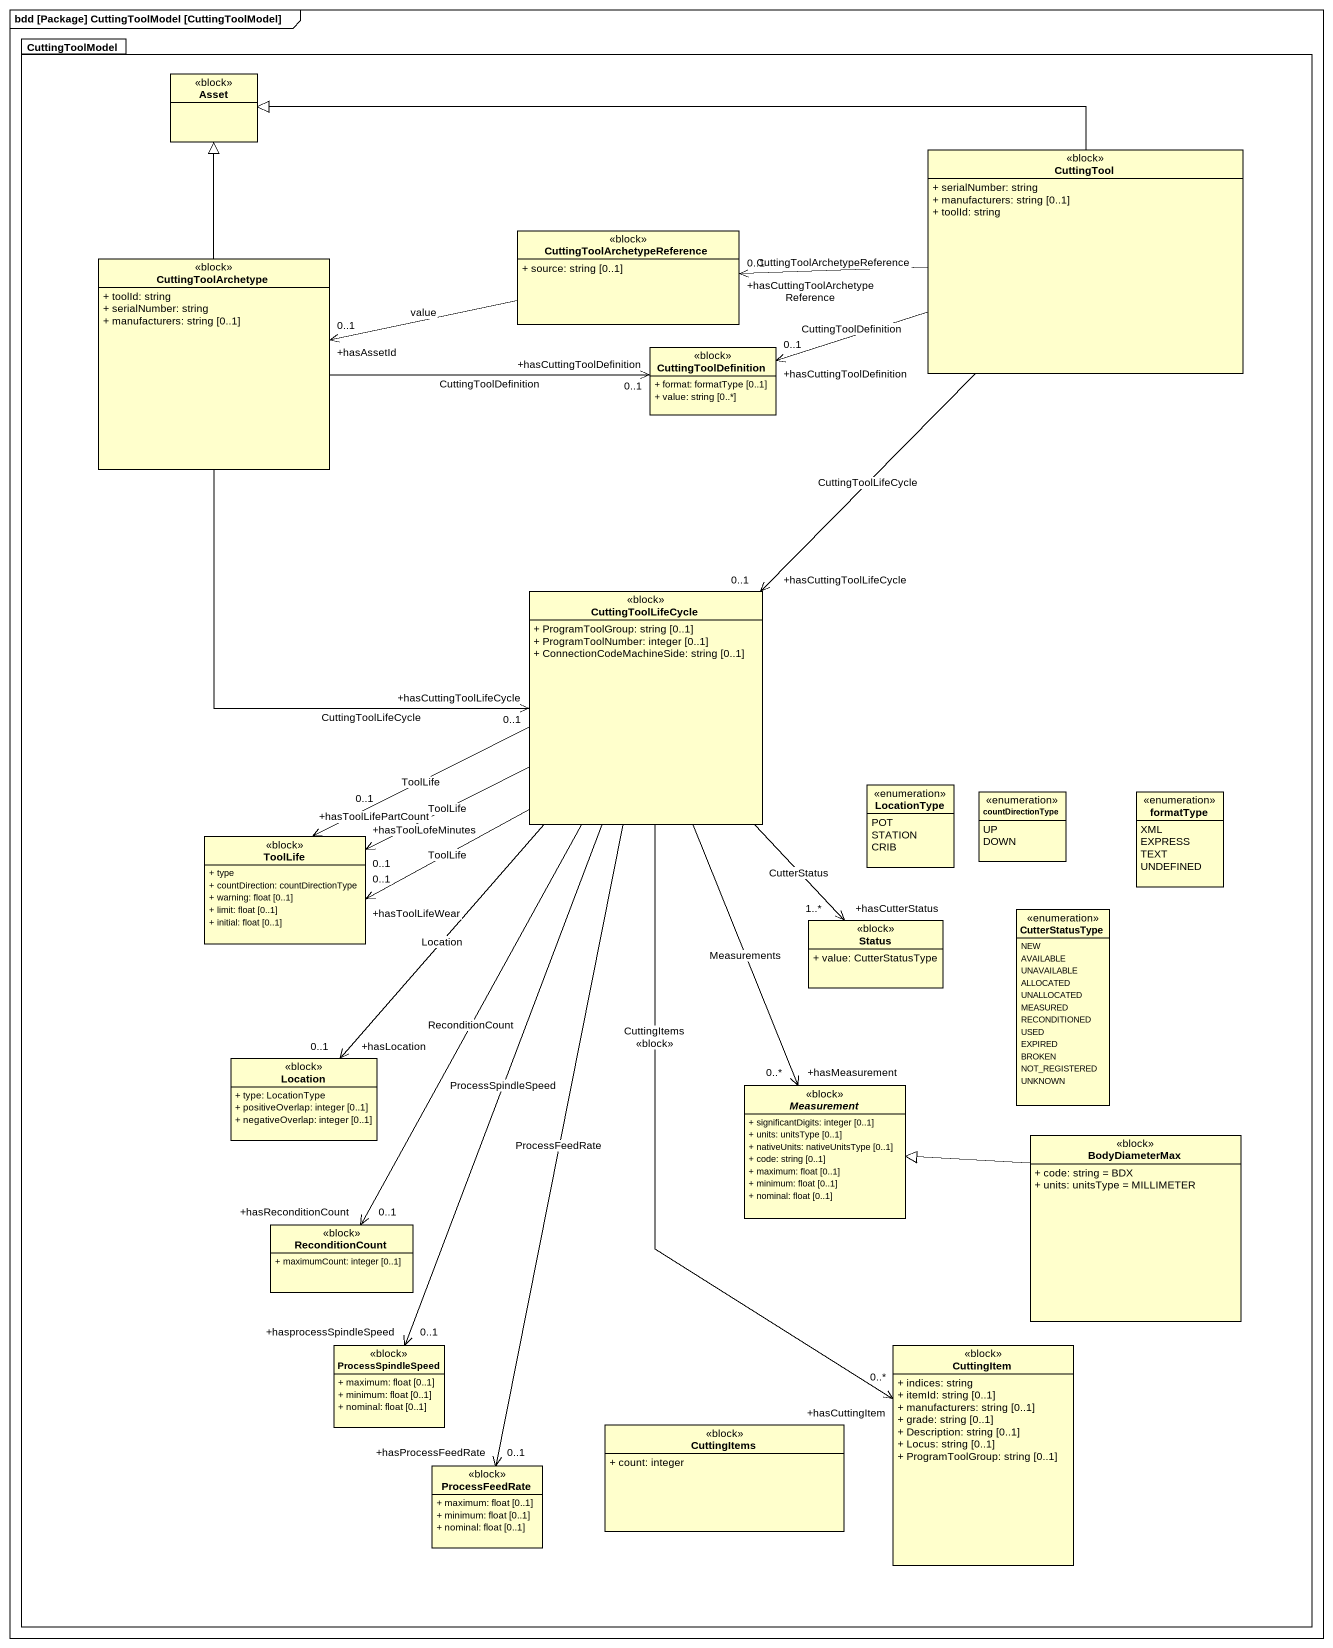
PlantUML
@startuml
mainframe bdd [Package] CuttingToolModel [CuttingToolModel]
hide circle
hide empty members
skinparam classAttributeIconSize 0
package CuttingToolModel {
  class Asset <<block>>
  class CuttingTool <<block>> {
    + serialNumber: string
    + manufacturers: string [0..1]
    + toolId: string
  }
  class CuttingToolArchetype <<block>> {
    + toolId: string
    + serialNumber: string
    + manufacturers: string [0..1]
  }
  class "CuttingToolArchetypeReference" as CuttingToolArchetypeReferenc <<block>> {
    + source: string [0..1]
  }
  class CuttingToolDefinition <<block>> {
    + format: formatType [0..1]
    + value: string [0..*]
  }
  class CuttingToolLifeCycle <<block>> {
    + ProgramToolGroup: string [0..1]
    + ProgramToolNumber: integer [0..1]
    + ConnectionCodeMachineSide: string [0..1]
  }
  enum LocationType {
    POT
    STATION
    CRIB
  }
  enum countDirectionType {
    UP
    DOWN
  }
  enum formatType {
    XML
    EXPRESS
    TEXT
    UNDEFINED
  }
  class ToolLife <<block>> {
    + type
    + countDirection: countDirectionType
    + warning: float [0..1]
    + limit: float [0..1]
    + initial: float [0..1]
  }
  class Status <<block>> {
    + value: CutterStatusType
  }
  enum CutterStatusType {
    NEW
    AVAILABLE
    UNAVAILABLE
    ALLOCATED
    UNALLOCATED
    MEASURED
    RECONDITIONED
    USED
    EXPIRED
    BROKEN
    NOT_REGISTERED
    UNKNOWN
  }
  class Location <<block>> {
    + type: LocationType
    + positiveOverlap: integer [0..1]
    + negativeOverlap: integer [0..1]
  }
  abstract class Measurement <<block>> {
    + significantDigits: integer [0..1]
    + units: unitsType [0..1]
    + nativeUnits: nativeUnitsType [0..1]
    + code: string [0..1]
    + maximum: float [0..1]
    + minimum: float [0..1]
    + nominal: float [0..1]
  }
  class BodyDiameterMax <<block>> {
    + code: string = BDX
    + units: unitsType = MILLIMETER
  }
  class ReconditionCount <<block>> {
    + maximumCount: integer [0..1]
  }
  class ProcessSpindleSpeed <<block>> {
    + maximum: float [0..1]
    + minimum: float [0..1]
    + nominal: float [0..1]
  }
  class CuttingItem <<block>> {
    + indices: string
    + itemId: string [0..1]
    + manufacturers: string [0..1]
    + grade: string [0..1]
    + Description: string [0..1]
    + Locus: string [0..1]
    + ProgramToolGroup: string [0..1]
  }
  class CuttingItems <<block>> {
    + count: integer
  }
  class ProcessFeedRate <<block>> {
    + maximum: float [0..1]
    + minimum: float [0..1]
    + nominal: float [0..1]
  }
}
CuttingTool -left-|> Asset
CuttingTool -left-> "+hasCuttingToolArchetypeReference\n0..1" CuttingToolArchetypeReferenc : CuttingToolArchetypeReference
CuttingTool -left-> "+hasCuttingToolDefinition\n0..1" CuttingToolDefinition : CuttingToolDefinition
CuttingTool --> "+hasCuttingToolLifeCycle\n0..1" CuttingToolLifeCycle : CuttingToolLifeCycle
CuttingToolArchetype -up-|> Asset
CuttingToolArchetype -right-> "+hasCuttingToolDefinition\n0..1" CuttingToolDefinition : CuttingToolDefinition
CuttingToolArchetype --> "+hasCuttingToolLifeCycle\n0..1" CuttingToolLifeCycle : CuttingToolLifeCycle
CuttingToolArchetypeReferenc -left-> "+hasAssetId\n0..1" CuttingToolArchetype : value
CuttingToolLifeCycle -left-> "+hasToolLofeMinutes\n0..1" ToolLife : ToolLife
CuttingToolLifeCycle -left-> "+hasToolLifeWear\n0..1" ToolLife : ToolLife
CuttingToolLifeCycle -left-> "+hasToolLifePartCount\n0..1" ToolLife : ToolLife
CuttingToolLifeCycle --> "+hasCutterStatus\n1..*" Status : CutterStatus
CuttingToolLifeCycle --> "+hasLocation\n0..1" Location : Location
CuttingToolLifeCycle --> "+hasMeasurement\n0..*" Measurement : Measurements
CuttingToolLifeCycle --> "+hasReconditionCount\n0..1" ReconditionCount : ReconditionCount
CuttingToolLifeCycle --> "+hasprocessSpindleSpeed\n0..1" ProcessSpindleSpeed : ProcessSpindleSpeed
CuttingToolLifeCycle --> "+hasCuttingItem\n0..*" CuttingItem : CuttingItems\n<<block>>
CuttingToolLifeCycle --> "+hasProcessFeedRate\n0..1" ProcessFeedRate : ProcessFeedRate
BodyDiameterMax -left-|> Measurement
@enduml
